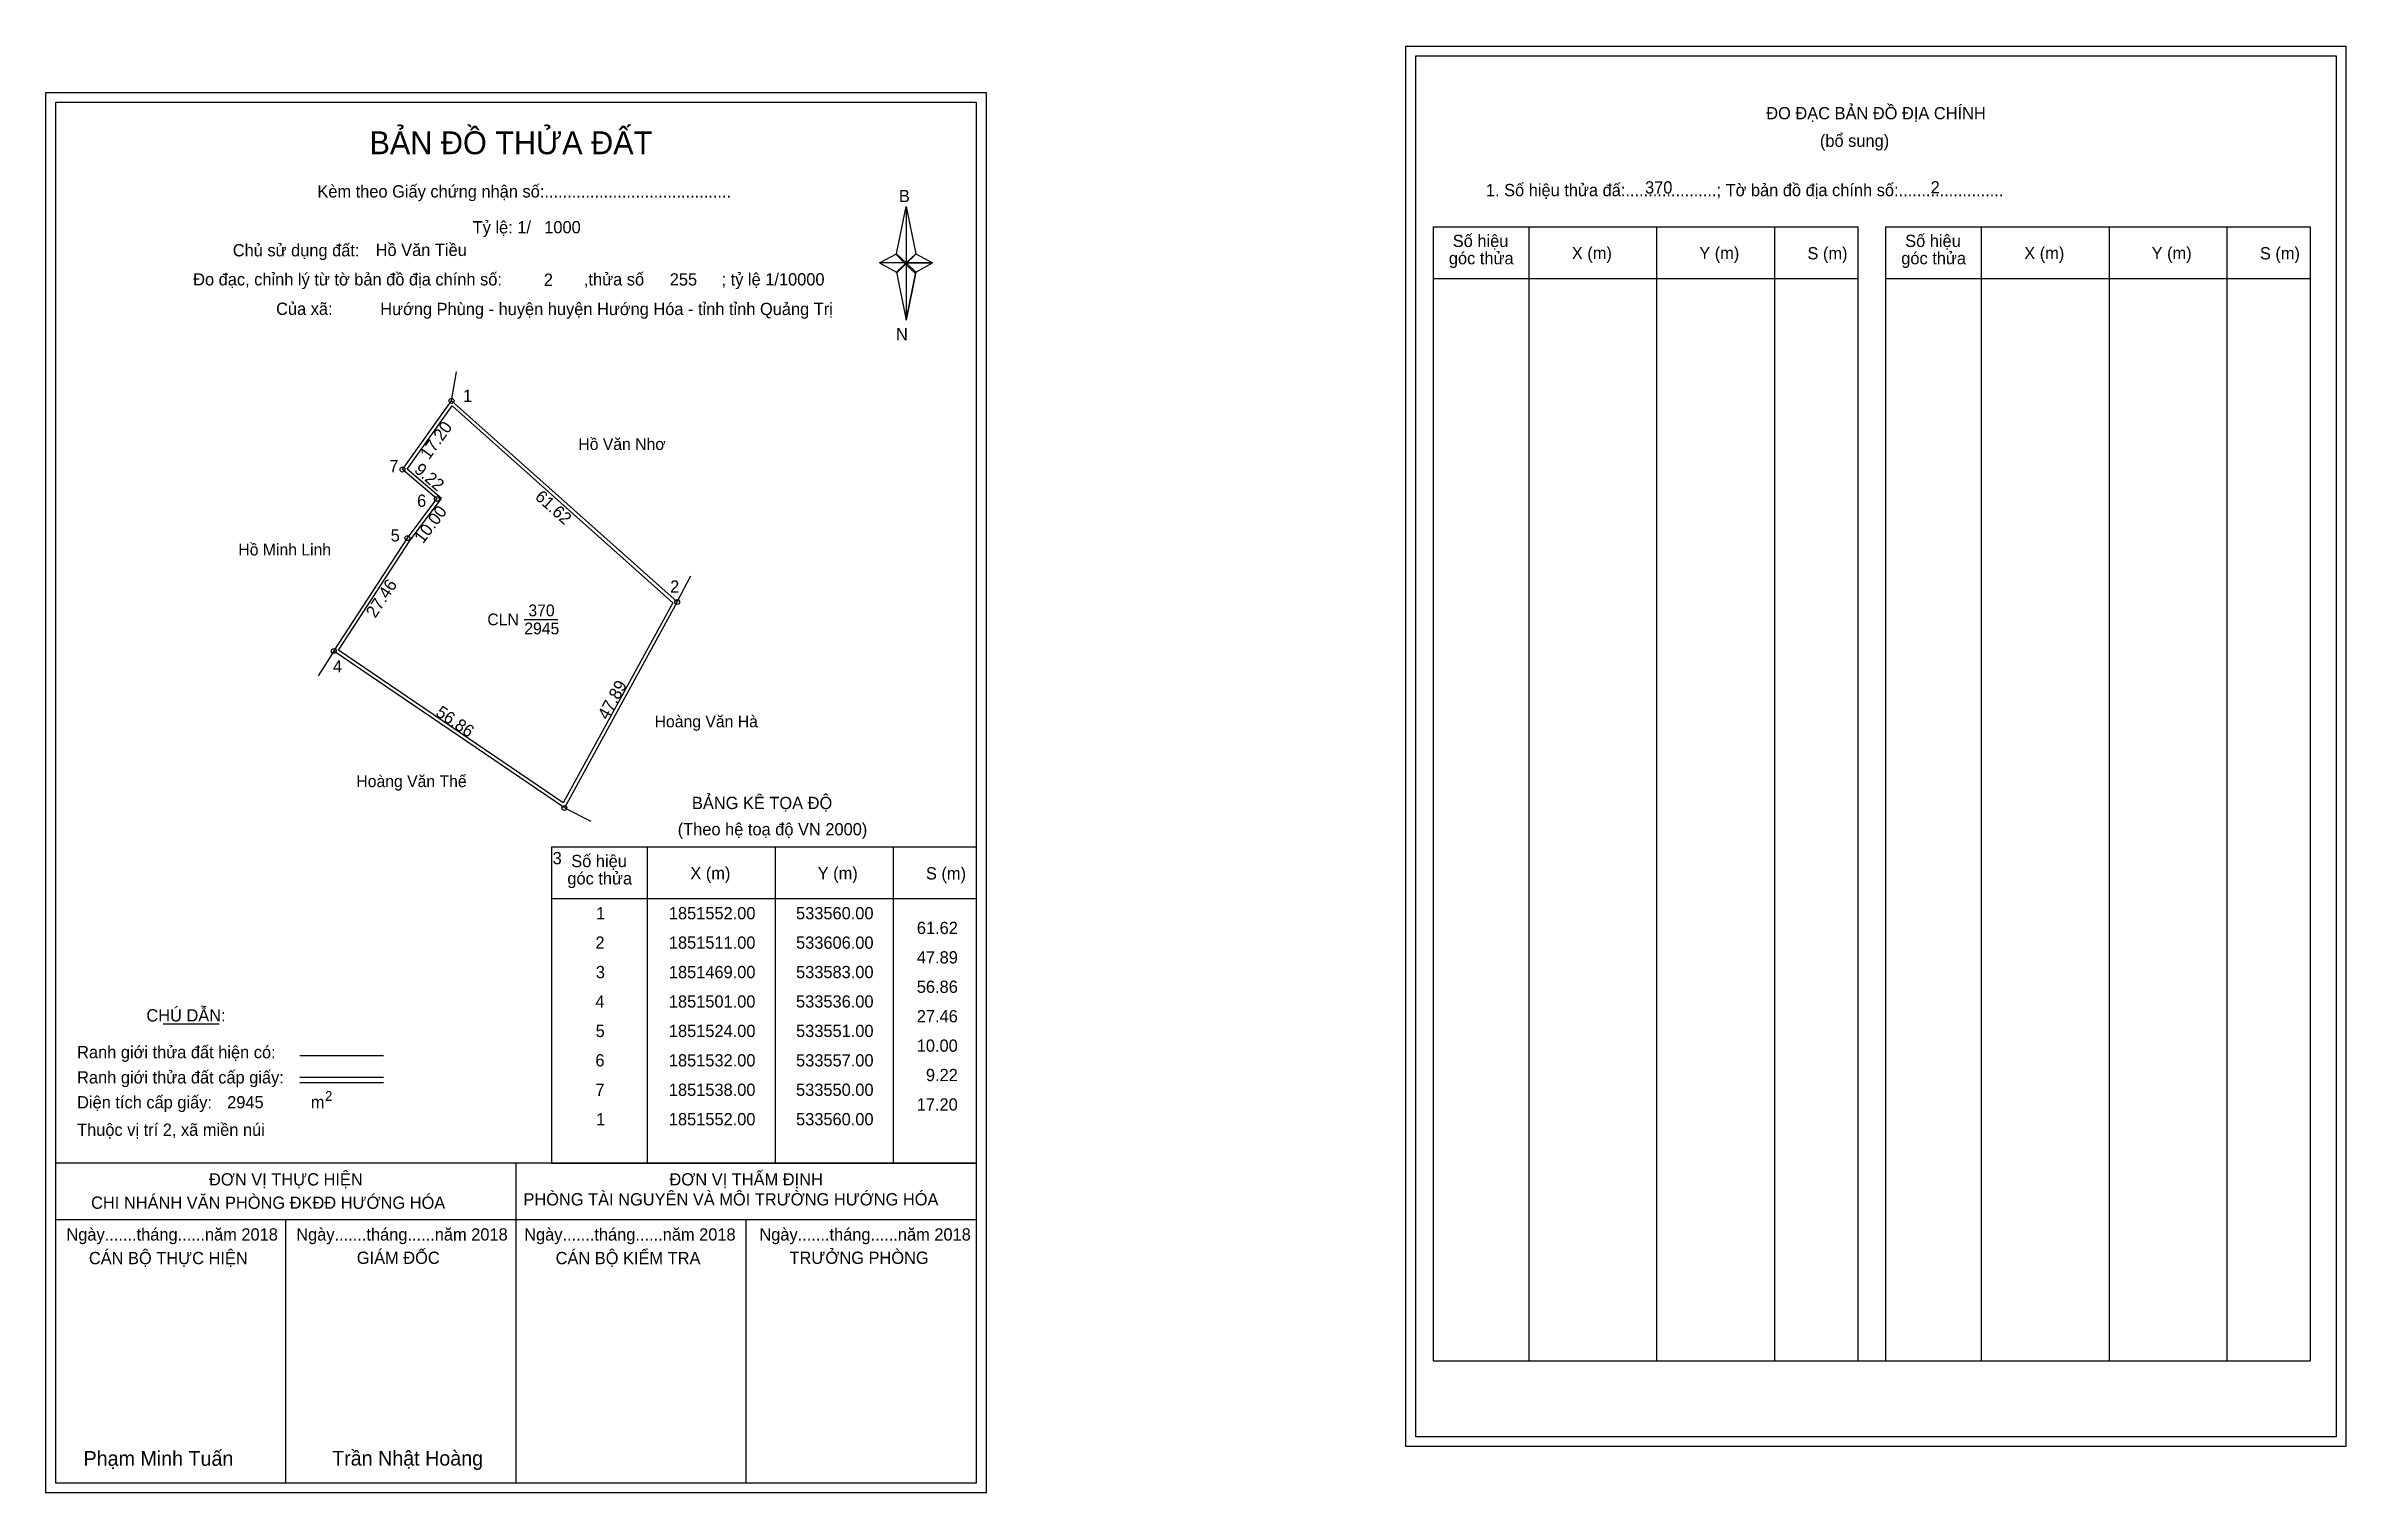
# Model space of a CAD drawing. Extents: x 533477 to 533946, y 1851329 to 1851624.
import ezdxf

# ---------------------------------------------------------------- set-up
doc = ezdxf.new("R2010")
doc.units = 0
for name, color, linetype in [('Level 1', 7, 'Continuous'), ('Level 10', 7, 'Continuous'), ('Level 11', 7, 'Continuous'), ('Level 13', 7, 'Continuous'), ('Level 27', 7, 'Continuous'), ('Level 3', 7, 'Continuous'), ('Level 36', 7, 'Continuous'), ('Level 49', 7, 'Continuous'), ('Level 53', 7, 'Continuous'), ('Level 55', 7, 'Continuous'), ('Level 6', 7, 'Continuous'), ('Level 63', 7, 'Continuous'), ('Level 9', 7, 'Continuous')]:
    doc.layers.add(name, color=color, linetype=linetype)

msp = doc.modelspace()

# ---------------------------------------------------------------- linework, layer by layer
at = {"layer": 'Level 1'}
for p, q in [((533756.62, 1851622.36), (533756.62, 1851622.36)), ((533479.3, 1851612.89), (533479.3, 1851612.89)), ((533650.72, 1851582.01), (533652.69, 1851591.65)), ((533652.69, 1851591.65), (533652.69, 1851580.13)), ((533652.69, 1851591.65), (533654.65, 1851582.01)), ((533760.15, 1851587.51), (533846.75, 1851587.51)), ((533779.74, 1851356.24), (533779.74, 1851587.51)), ((533805.81, 1851356.24), (533805.81, 1851587.51)), ((533829.79, 1851587.51), (533829.79, 1851356.24)), ((533846.75, 1851587.51), (533846.75, 1851356.24)), ((533852.41, 1851587.51), (533939.01, 1851587.51)), ((533872, 1851356.24), (533872, 1851587.51)), ((533898.07, 1851356.24), (533898.07, 1851587.51)), ((533922.04, 1851587.51), (533922.04, 1851356.24)), ((533939.01, 1851587.51), (533939.01, 1851356.24)), ((533647.27, 1851580.13), (533650.72, 1851582.01)), ((533650.72, 1851582.01), (533652.69, 1851580.13)), ((533652.54, 1851579.91), (533650.72, 1851581.79)), ((533654.51, 1851581.79), (533652.54, 1851579.91)), ((533652.54, 1851579.91), (533654.51, 1851581.79)), ((533654.65, 1851582.01), (533652.69, 1851580.13)), ((533652.69, 1851580.13), (533650.72, 1851578.28)), ((533652.54, 1851579.91), (533650.72, 1851578.07)), ((533650.72, 1851578.07), (533652.54, 1851579.91)), ((533650.72, 1851578.28), (533652.69, 1851568.43)), ((533654.51, 1851578.07), (533652.54, 1851579.91)), ((533652.69, 1851580.13), (533652.69, 1851568.43)), ((533652.69, 1851580.13), (533658.1, 1851580.13)), ((533652.69, 1851580.13), (533654.65, 1851578.28)), ((533654.65, 1851578.28), (533652.69, 1851568.43)), ((533654.65, 1851578.28), (533658.1, 1851580.13)), ((533760.15, 1851576.98), (533846.75, 1851576.98)), ((533852.41, 1851576.98), (533939.01, 1851576.98)), ((533580.39, 1851461.06), (533666.99, 1851461.06)), ((533599.98, 1851396.54), (533599.98, 1851461.06)), ((533626.05, 1851396.54), (533626.05, 1851461.06)), ((533650.02, 1851461.06), (533650.02, 1851396.54)), ((533580.39, 1851450.54), (533666.99, 1851450.54)), ((533501.21, 1851424.96), (533512.62, 1851424.96)), ((533529.08, 1851418.55), (533546.09, 1851418.55)), ((533529.08, 1851414.1), (533546.09, 1851414.1)), ((533529.08, 1851413.01), (533546.09, 1851413.01)), ((533586.12, 1851396.54), (533479.29, 1851396.54)), ((533666.99, 1851396.54), (533562.15, 1851396.54)), ((533573.14, 1851331.32), (533573.14, 1851396.54)), ((533580.39, 1851396.54), (533666.99, 1851396.54)), ((533666.99, 1851384.99), (533479.29, 1851384.99)), ((533526.22, 1851331.32), (533526.22, 1851384.99)), ((533620.07, 1851331.32), (533620.07, 1851384.99)), ((533760.15, 1851356.24), (533939.01, 1851356.24)), ((533944.32, 1851340.79), (533944.32, 1851340.79)), ((533666.99, 1851331.32), (533666.99, 1851331.32))]:
    msp.add_line(p, q, dxfattribs=at)
for points in [[(533650.72, 1851582.01), (533652.69, 1851591.65), (533652.69, 1851580.13)], [(533652.69, 1851580.13), (533654.65, 1851582.01), (533658.1, 1851580.13)], [(533647.27, 1851580.13), (533650.72, 1851578.28), (533652.69, 1851580.13)], [(533652.69, 1851580.13), (533652.69, 1851568.43), (533654.65, 1851578.28)]]:
    msp.add_lwpolyline(points, close=True, dxfattribs=at)
at = {"layer": 'Level 10'}
for points in [[(533583, 1851469), (533536, 1851501), (533551, 1851524), (533557, 1851532), (533550, 1851538), (533560, 1851552), (533606, 1851511)], [(533582.76, 1851470.01), (533536.96, 1851501.19), (533551.57, 1851523.6), (533557.95, 1851532.1), (533550.94, 1851538.11), (533560.12, 1851550.96), (533605.12, 1851510.85)]]:
    msp.add_lwpolyline(points, close=True, dxfattribs=at)
at = {"layer": 'Level 11'}
for centre in [(533560, 1851552), (533550, 1851538), (533557, 1851532), (533551, 1851524), (533606, 1851511), (533536, 1851501), (533583, 1851469), (533583, 1851469)]:
    msp.add_circle(centre, 0.5, dxfattribs=at)
at = {"layer": 'Level 27'}
for p, q in [((533560, 1851552), (533561.03, 1851557.91)), ((533606, 1851511), (533608.76, 1851516.33)), ((533536, 1851501), (533532.82, 1851495.91)), ((533583, 1851469), (533588.37, 1851466.32))]:
    msp.add_line(p, q, dxfattribs=at)
at = {"layer": 'Level 3'}
for p, q in [((533760.15, 1851587.51), (533760.15, 1851356.24)), ((533852.41, 1851587.51), (533852.41, 1851356.24)), ((533580.39, 1851461.06), (533580.39, 1851396.54))]:
    msp.add_line(p, q, dxfattribs=at)
at = {"layer": 'Level 63'}
for points in [[(533754.62, 1851624.36), (533946.32, 1851624.36), (533946.32, 1851338.79), (533754.62, 1851338.79)], [(533756.62, 1851622.36), (533944.32, 1851622.36), (533944.32, 1851340.79), (533756.62, 1851340.79)], [(533477.29, 1851614.89), (533668.99, 1851614.89), (533668.99, 1851329.32), (533477.29, 1851329.32)], [(533479.29, 1851612.89), (533666.99, 1851612.89), (533666.99, 1851331.32), (533479.29, 1851331.32)]]:
    msp.add_lwpolyline(points, close=True, dxfattribs=at)
at = {"layer": 'Level 9'}
msp.add_line((533574.82, 1851507.44), (533581.69, 1851507.44), dxfattribs=at)

# ---------------------------------------------------------------- texts
at = {"layer": 'Level 1'}
for s, height, p in [('ĐO ĐẠC BẢN ĐỒ ĐỊA CHÍNH', 2.5, (533828.1, 1851609.42)), ('BẢN ĐỒ THỬA ĐẤT', 4.6657, (533543.26, 1851602.3)), ('(bổ sung)', 2.5, (533839.04, 1851603.8)), ('Kèm theo Giấy chứng nhận số:.........................................', 2.5, (533532.64, 1851593.47)), ('B', 2.5, (533651.23, 1851592.53)), ('1. Số hiệu thửa đấ:....................; Tờ bản đồ địa chính số:.......................', 2.5, (533770.93, 1851593.74)), ('Số hiệu', 2.5, (533764.17, 1851583.38)), ('Số hiệu', 2.5, (533856.43, 1851583.38)), ('Chủ sử dụng đất:', 2.5, (533515.38, 1851581.47)), ('góc thửa', 2.5, (533763.37, 1851579.85)), ('X (m)', 2.5, (533788.45, 1851580.9)), ('Y (m)', 2.5, (533814.43, 1851580.9)), ('S (m)', 2.5, (533836.5, 1851580.85)), ('góc thửa', 2.5, (533855.63, 1851579.85)), ('X (m)', 2.5, (533880.71, 1851580.9)), ('Y (m)', 2.5, (533906.68, 1851580.9)), ('S (m)', 2.5, (533928.76, 1851580.85)), ('Đo đạc, chỉnh lý từ tờ bản đồ địa chính số:                  ,thửa số                 ; tỷ lệ 1/10000', 2.5, (533507.3, 1851575.54)), ('Của xã:', 2.5, (533524.22, 1851569.54)), ('N', 2.5, (533650.63, 1851564.36)), ('BẢNG KÊ TỌA ĐỘ', 2.5, (533609.02, 1851468.77)), ('(Theo hệ toạ độ VN 2000)', 2.5, (533606.12, 1851463.41)), ('Số hiệu', 2.5, (533584.41, 1851456.93)), ('góc thửa', 2.5, (533583.61, 1851453.4)), ('X (m)', 2.5, (533608.69, 1851454.46)), ('Y (m)', 2.5, (533634.66, 1851454.46)), ('S (m)', 2.5, (533656.74, 1851454.41)), ('CHÚ DẪN:', 2.5, (533497.77, 1851425.46)), ('Ranh giới thửa đất hiện có:', 2.5, (533483.64, 1851417.96)), ('Ranh giới thửa đất cấp giấy:', 2.5, (533483.64, 1851412.82)), ('Diện tích cấp giấy:', 2.5, (533483.64, 1851407.74)), ('m', 2.5, (533531.3, 1851407.76)), ('2', 2, (533534.2, 1851409.27)), ('Thuộc vị trí 2, xã miền núi', 2.5, (533483.64, 1851402.14)), ('ĐƠN VỊ THỰC HIỆN', 2.5, (533510.53, 1851392.02)), ('ĐƠN VỊ THẨM ĐỊNH', 2.5, (533604.43, 1851392.02)), ('CHI NHÁNH VĂN PHÒNG ĐKĐĐ HƯỚNG HÓA', 2.5, (533486.49, 1851387.26)), ('PHÒNG TÀI NGUYÊN VÀ MÔI TRƯỜNG HƯỚNG HÓA', 2.5, (533574.66, 1851387.95)), ('Ngày.......tháng......năm 2018', 2.5, (533481.46, 1851380.79)), ('CÁN BỘ THỰC HIỆN', 2.5, (533486.04, 1851375.97)), ('Ngày.......tháng......năm 2018', 2.5, (533528.33, 1851380.79)), ('GIÁM ĐỐC', 2.5, (533540.68, 1851376.03)), ('Ngày.......tháng......năm 2018', 2.5, (533574.81, 1851380.79)), ('CÁN BỘ KIỂM TRA', 2.5, (533581.22, 1851375.97)), ('Ngày.......tháng......năm 2018', 2.5, (533622.77, 1851380.79)), ('TRƯỞNG PHÒNG', 2.5, (533628.91, 1851376.03)), ('Phạm Minh Tuấn', 3, (533484.95, 1851334.86)), ('Trần Nhật Hoàng', 3, (533535.65, 1851334.91))]:
    msp.add_text(s, height=height, dxfattribs=at).set_placement(p)
at = {"layer": 'Level 11'}
msp.add_text('Tỷ lệ: 1/', height=2.5, dxfattribs=at).set_placement((533564.3, 1851586.15))
at = {"layer": 'Level 13'}
for s, p in [('370', (533575.66, 1851508.08)), ('CLN', (533567.3, 1851506.24)), ('2945', (533574.83, 1851504.4))]:
    msp.add_text(s, height=2.4, dxfattribs=at).set_placement(p)
at = {"layer": 'Level 36'}
for s, p in [('Hồ Văn Nhơ', (533585.85, 1851541.99)), ('Hồ Minh Linh', (533516.52, 1851520.48)), ('Hoàng Văn Hà', (533601.41, 1851485.44)), ('Hoàng Văn Thế', (533540.59, 1851473.25))]:
    msp.add_text(s, height=2.4, dxfattribs=at).set_placement(p)
at = {"layer": 'Level 49'}
for s, rotation, p in [('17.20', 54.4623, (533555.41, 1851539.86)), ('9.22', 319.3987, (533552.21, 1851537.66)), ('10.00', 53.1301, (533554.19, 1851522.75)), ('61.62', 318.2892, (533576.83, 1851532.16)), ('27.46', 56.8887, (533544.45, 1851507.57)), ('47.89', 61.294, (533591.84, 1851486.81)), ('56.86', 325.751, (533556.57, 1851487.96))]:
    msp.add_text(s, height=2.5, rotation=rotation, dxfattribs=at).set_placement(p)
at = {"layer": 'Level 53'}
for s, p in [('1', (533589.49, 1851446.29)), ('1851552.00', (533604.31, 1851446.29)), ('533560.00', (533630.25, 1851446.29)), ('61.62', (533654.88, 1851443.29)), ('2', (533589.34, 1851440.29)), ('1851511.00', (533604.31, 1851440.29)), ('533606.00', (533630.25, 1851440.29)), ('3', (533589.42, 1851434.29)), ('1851469.00', (533604.31, 1851434.29)), ('533583.00', (533630.25, 1851434.29)), ('47.89', (533654.88, 1851437.29)), ('4', (533589.33, 1851428.29)), ('1851501.00', (533604.31, 1851428.29)), ('533536.00', (533630.25, 1851428.29)), ('56.86', (533654.87, 1851431.29)), ('27.46', (533654.87, 1851425.29)), ('5', (533589.38, 1851422.29)), ('1851524.00', (533604.31, 1851422.29)), ('533551.00', (533630.25, 1851422.29)), ('10.00', (533654.86, 1851419.29)), ('6', (533589.33, 1851416.29)), ('1851532.00', (533604.31, 1851416.29)), ('533557.00', (533630.25, 1851416.29)), ('7', (533589.34, 1851410.29)), ('1851538.00', (533604.31, 1851410.29)), ('533550.00', (533630.25, 1851410.29)), ('9.22', (533656.73, 1851413.29)), ('17.20', (533654.86, 1851407.29)), ('1', (533589.49, 1851404.29)), ('1851552.00', (533604.31, 1851404.29)), ('533560.00', (533630.25, 1851404.29))]:
    msp.add_text(s, height=2.5, dxfattribs=at).set_placement(p)
at = {"layer": 'Level 55'}
for s, height, p in [('1', 0.4, (533559.89, 1851552)), ('0', 0.11, (533559.96, 1851551.89)), ('0', 0.11, (533559.96, 1851551.89)), ('0', 0.11, (533559.96, 1851551.89)), ('7', 0.4, (533549.87, 1851538)), ('0', 0.11, (533549.96, 1851537.89)), ('6', 0.4, (533556.86, 1851532)), ('0', 0.11, (533556.96, 1851531.89)), ('5', 0.4, (533550.87, 1851524)), ('0', 0.11, (533550.96, 1851523.89)), ('2', 0.4, (533605.86, 1851511)), ('371', 0.11, (533605.89, 1851510.89)), ('371', 0.11, (533605.89, 1851510.89)), ('0', 0.11, (533605.96, 1851510.89)), ('0', 0.11, (533605.96, 1851510.89)), ('4', 0.4, (533535.86, 1851501)), ('376', 0.11, (533535.88, 1851500.89)), ('0', 0.11, (533535.96, 1851500.89)), ('371', 0.11, (533582.89, 1851468.89)), ('376', 0.11, (533582.88, 1851468.89)), ('371', 0.11, (533582.89, 1851468.89)), ('3', 0.4, (533582.88, 1851469))]:
    msp.add_text(s, height=height, dxfattribs=at).set_placement(p)
at = {"layer": 'Level 6'}
for s, p in [('370', (533803.38, 1851594.28)), ('2', (533861.62, 1851594.3)), ('1000', (533578.9, 1851586.17)), ('Hồ Văn Tiều', (533544.52, 1851581.54)), ('2', (533578.82, 1851575.45)), ('255', (533604.49, 1851575.53)), (' Hướng Phùng - huyện huyện Hướng Hóa - tỉnh tỉnh Quảng Trị', (533544.53, 1851569.5)), ('2945', (533514.24, 1851407.75))]:
    msp.add_text(s, height=2.5, dxfattribs=at).set_placement(p)
at = {"layer": 'Level 9'}
for s, p in [('1', (533562.32, 1851551.8)), ('7', (533547.31, 1851537.45)), ('6', (533552.97, 1851530.4)), ('5', (533547.58, 1851523.34)), ('2', (533604.57, 1851512.9)), ('4', (533535.8, 1851496.62)), ('3', (533580.61, 1851457.52))]:
    msp.add_text(s, height=2.5, dxfattribs=at).set_placement(p)

doc.saveas('drawing.dxf')
